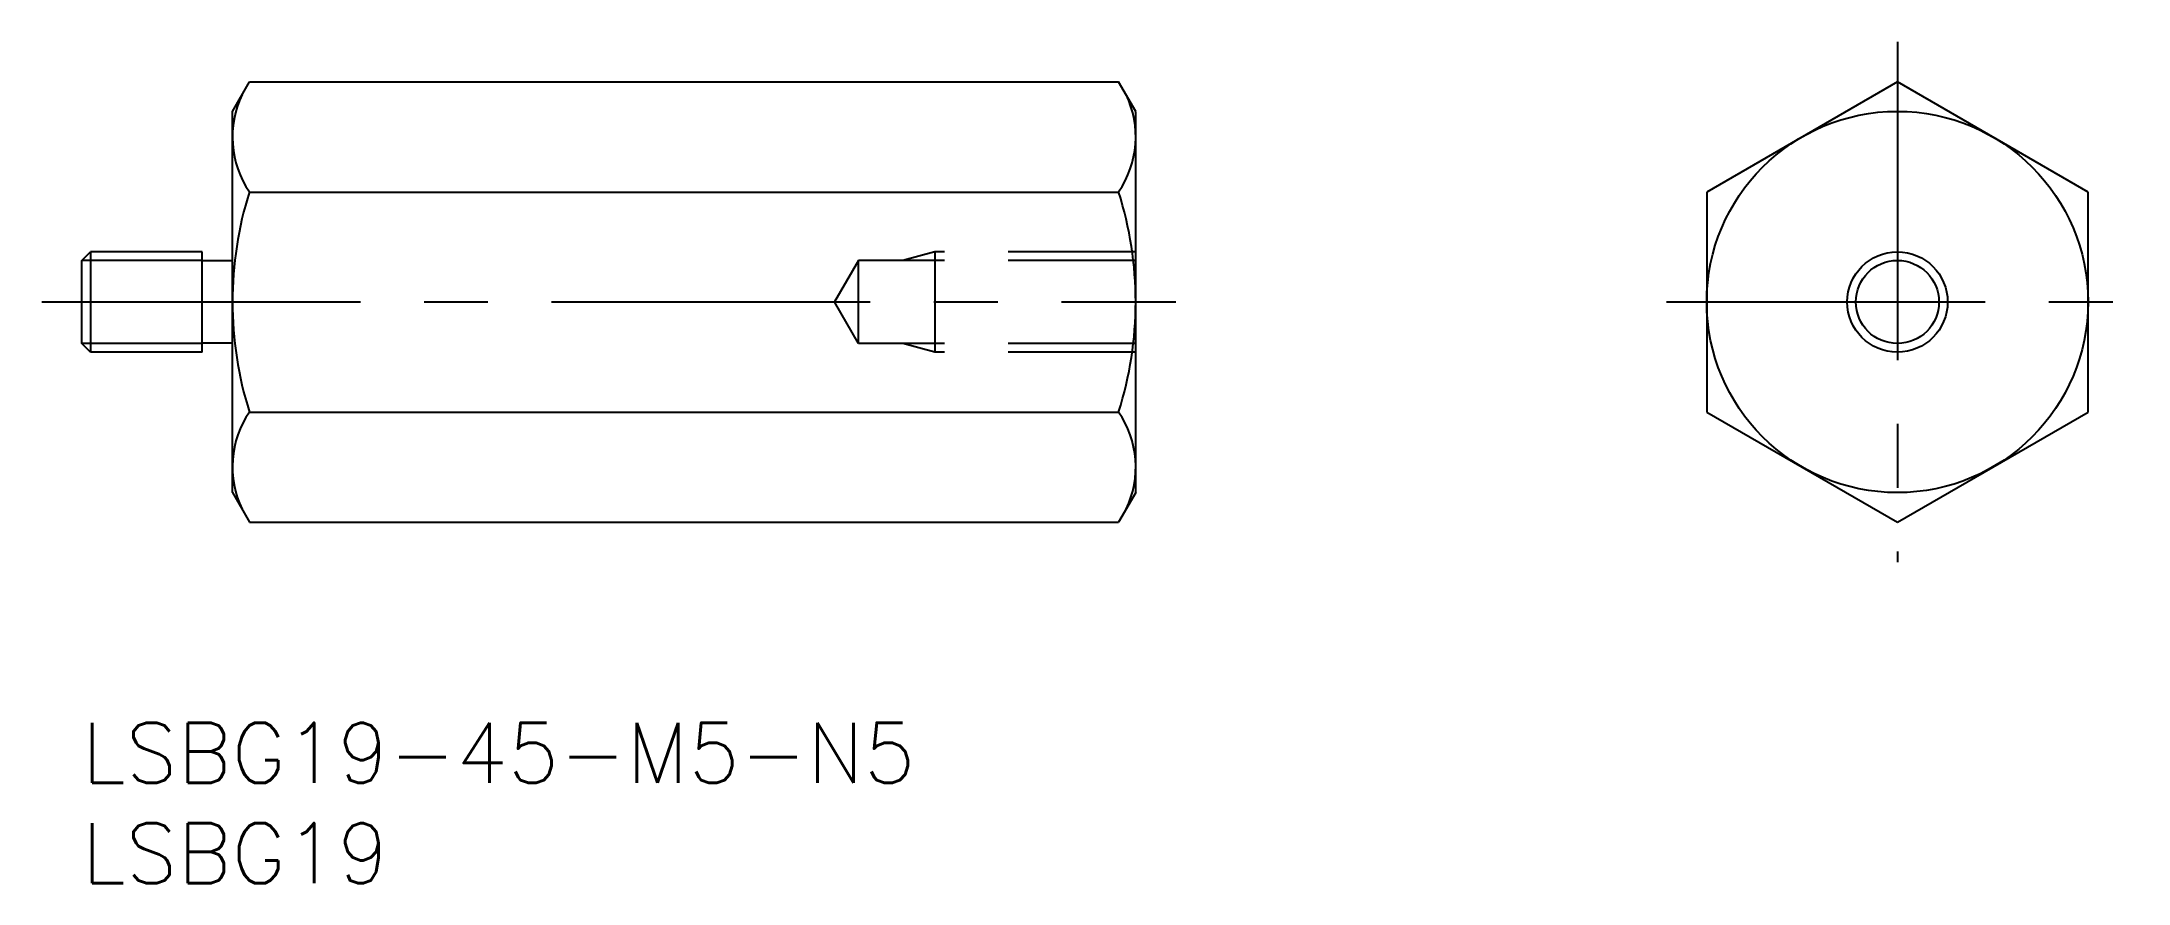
# Model space of a CAD drawing. Extents: x -2 to 102, y -8 to 34.
import ezdxf

# ---------------------------------------------------------------- set-up
doc = ezdxf.new("R2010")
doc.units = 0
doc.header["$LTSCALE"] = 0.5
doc.linetypes.add('CENTER', pattern=[50.8, 31.75, -6.35, 6.35, -6.35])
doc.linetypes.add('DASHED', pattern=[19.05, 12.7, -6.35])
for name, color, linetype in [('MSM_CENTER', 1, 'CENTER'), ('MSM_CONTINUOUS', 7, 'CONTINUOUS'), ('MSM_DASHED', 4, 'DASHED'), ('MSM_NARROW', 5, 'CONTINUOUS'), ('MSM_PART_NUMBER', 7, 'CONTINUOUS')]:
    doc.layers.add(name, color=color, linetype=linetype)
doc.styles.get("Standard").update_dxf_attribs({"font": 'txt.shx', "height": 3, "bigfont": 'bigfont.shx'})

# ---------------------------------------------------------------- blocks, each defined once
blk = doc.blocks.new('*U4')
at = {"layer": 'MSM_PART_NUMBER'}
blk.add_text('LSBG19-45-M5-N5', height=3, dxfattribs=at).set_placement((0, -3))
blk = doc.blocks.new('*U5')
at = {"layer": 'MSM_PART_NUMBER'}
blk.add_text('LSBG19', height=3, dxfattribs=at).set_placement((0, -8))

msp = doc.modelspace()

# ---------------------------------------------------------------- linework, layer by layer
at = {"layer": 'MSM_CENTER'}
for p, q in [((90.45, 33.94), (90.45, 8)), ((-2, 20.97), (54.5, 20.97)), ((78.95, 20.97), (101.95, 20.97))]:
    msp.add_line(p, q, dxfattribs=at)
at = {"layer": 'MSM_CONTINUOUS'}
for p, q in [((7.5, 30.47), (8.35, 31.94)), ((8.35, 31.94), (51.65, 31.94)), ((52.5, 30.47), (51.65, 31.94)), ((90.45, 31.94), (80.95, 26.45)), ((99.95, 26.45), (90.45, 31.94)), ((7.5, 11.47), (7.5, 30.47)), ((52.5, 11.47), (52.5, 30.47)), ((8.35, 26.45), (51.65, 26.45)), ((80.95, 26.45), (80.95, 15.48)), ((99.95, 15.48), (99.95, 26.45)), ((0, 23.04), (0.43, 23.47)), ((0, 18.9), (0, 23.04)), ((6, 23.47), (0.43, 23.47)), ((0.43, 23.47), (0.43, 18.47)), ((6, 18.47), (6, 23.47)), ((7.5, 23.02), (6, 23.02)), ((0.43, 18.47), (0, 18.9)), ((7.5, 18.92), (6, 18.92)), ((6, 18.47), (0.43, 18.47)), ((8.35, 15.48), (51.65, 15.48)), ((80.95, 15.48), (90.45, 10)), ((90.45, 10), (99.95, 15.48)), ((7.5, 11.47), (8.35, 10)), ((52.5, 11.47), (51.65, 10)), ((8.35, 10), (51.65, 10))]:
    msp.add_line(p, q, dxfattribs=at)
for radius in [9.5, 2.07]:
    msp.add_circle((90.45, 20.97), radius, dxfattribs=at)
for centre, radius, start, end in [((12.36, 29.2), 4.86, 154.3842, 214.3842), ((47.64, 29.2), 4.86, 325.6158, 25.6158), ((25.65, 20.97), 18.15, 162.412, 197.588), ((34.35, 20.97), 18.15, 342.412, 17.588), ((12.36, 12.74), 4.86, 145.6158, 205.6158), ((47.64, 12.74), 4.86, 334.3842, 34.3842)]:
    msp.add_arc(centre, radius, start, end, dxfattribs=at)
at = {"layer": 'MSM_DASHED'}
for p, q in [((38.69, 23.04), (37.5, 20.97)), ((52.5, 23.04), (38.69, 23.04)), ((38.69, 18.9), (38.69, 23.04)), ((42.5, 23.47), (40.9, 23.04)), ((52.5, 23.47), (42.5, 23.47)), ((42.5, 23.47), (42.5, 18.47)), ((38.69, 18.9), (37.5, 20.97)), ((52.5, 18.9), (38.69, 18.9)), ((42.5, 18.47), (40.9, 18.9)), ((52.5, 18.47), (42.5, 18.47))]:
    msp.add_line(p, q, dxfattribs=at)
at = {"layer": 'MSM_NARROW'}
for p, q in [((6, 23.04), (0, 23.04)), ((6, 18.9), (0, 18.9))]:
    msp.add_line(p, q, dxfattribs=at)
msp.add_circle((90.45, 20.97), 2.5, dxfattribs=at)

# ---------------------------------------------------------------- block references
at = {"layer": 'MSM_CONTINUOUS'}
for name in ['*U4', '*U5']:
    msp.add_blockref(name, (0, 0), dxfattribs=at)

doc.saveas('drawing.dxf')
